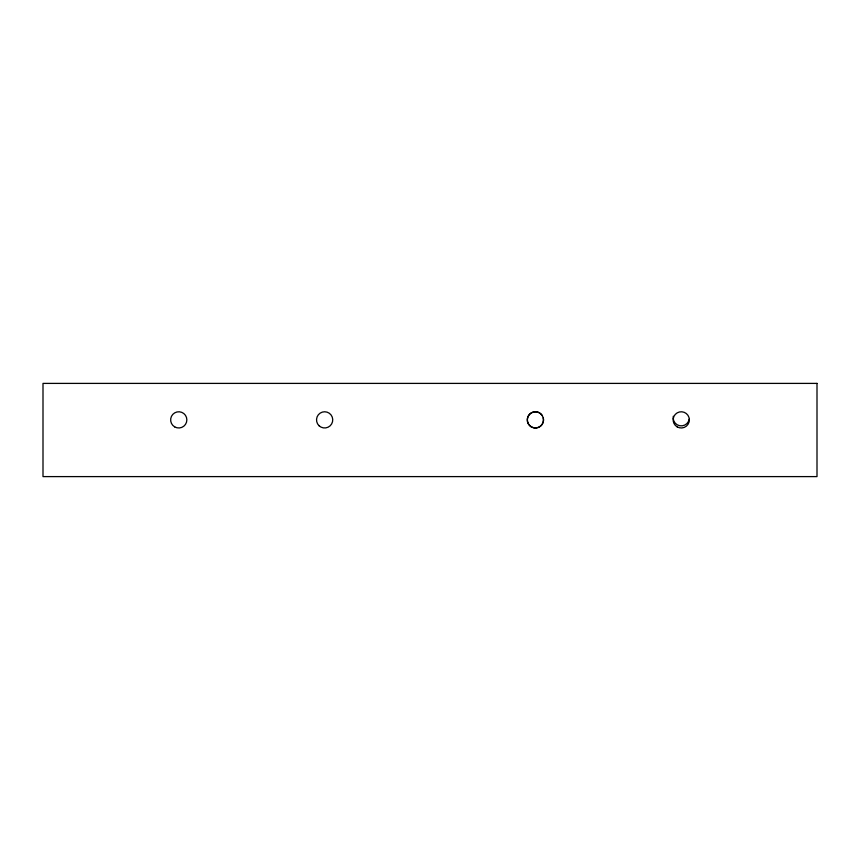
<?xml version="1.0" encoding="UTF-8"?>
<svg xmlns="http://www.w3.org/2000/svg" width="860" height="860" viewBox="0 0 860 860"><rect width="100%" height="100%" fill="white"/><g stroke="black" fill="none" stroke-linecap="round" stroke-linejoin="round"><path stroke-width="1.29" d="M543.294 417.767A8.105 8.105 0 0 1 534.06 427.85A8.105 8.105 0 0 1 528.825 415.219A8.105 8.105 0 0 1 542.488 415.821M689.204 419.293A8.105 8.105 0 0 1 679.722 425.732A8.105 8.105 0 0 1 673.283 416.251M817 383.399L43 383.399L43 476.601L817 476.601L817 383.399M319.06 425.754A8.105 8.105 0 0 0 332.519 421.755A8.105 8.105 0 0 0 322.328 412.101A8.105 8.105 0 0 0 319.06 425.754M531.308 426.893A8.105 8.105 0 0 0 543.466 419.873A8.105 8.105 0 0 0 531.308 412.854A8.105 8.105 0 0 0 531.308 426.893M174.698 426.893A8.105 8.105 0 0 0 186.856 419.873A8.105 8.105 0 0 0 174.698 412.854A8.105 8.105 0 0 0 174.698 426.893M677.196 426.893A8.105 8.105 0 0 0 689.354 419.873A8.105 8.105 0 0 0 677.196 412.854A8.105 8.105 0 0 0 677.196 426.893"/></g></svg>
